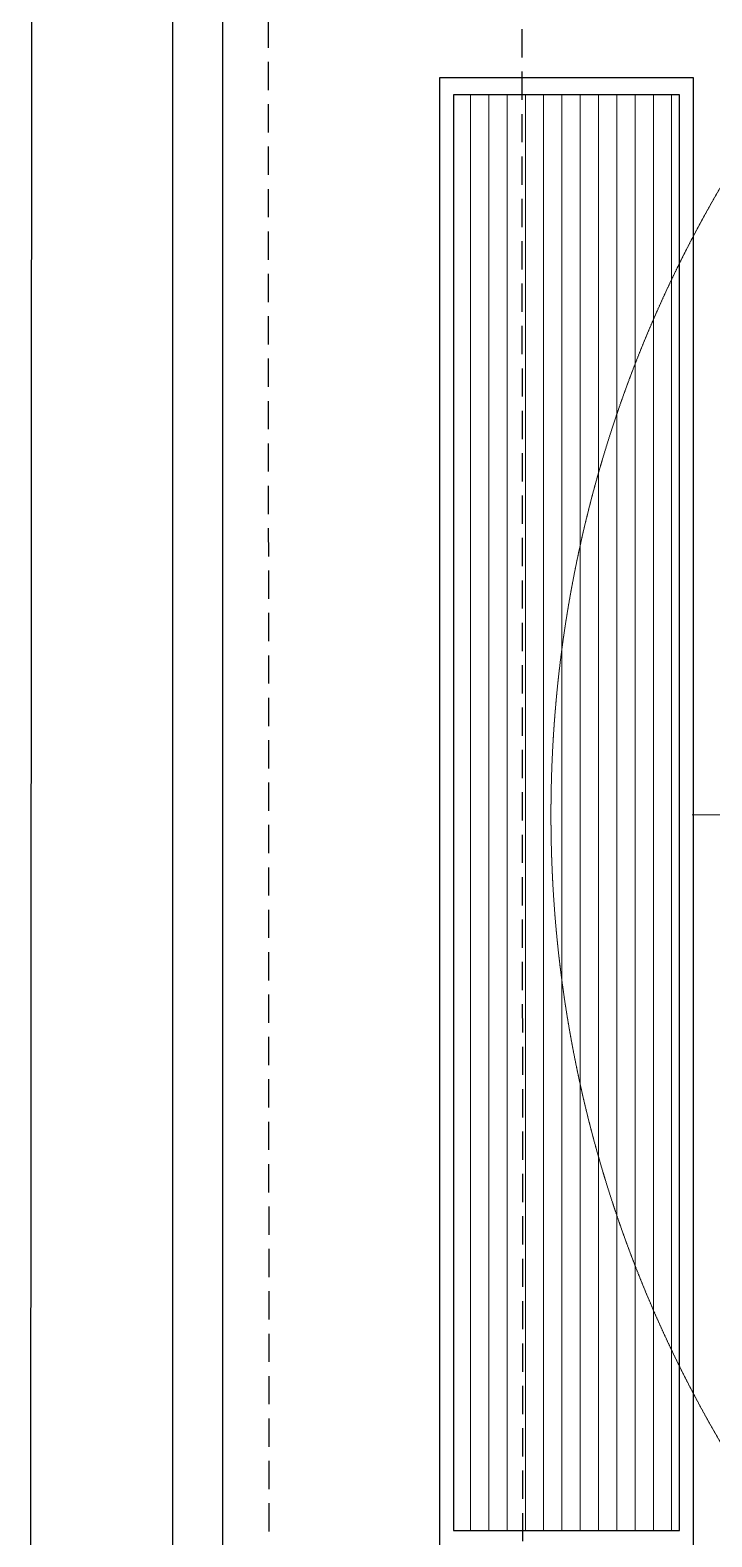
# Model space of a CAD drawing. Header units: millimetres. Extents: x 2822564 to 2991989, y -324396 to -253399.
# Drawn here: x 2860111 to 2861318, y -312256 to -309590 of the extents above; entities that cross this region are included whole.
import ezdxf

# ---------------------------------------------------------------- set-up
doc = ezdxf.new("R2010")
doc.units = ezdxf.units.MM
for name, pattern in [('12017_XPLAN_GROUND$0$HIDDEN', [0.375, 0.25, -0.125]), ('DASHDOT', [1, 0.5, -0.25, 0, -0.25]), ('HIDDEN', [0.375, 0.25, -0.125])]:
    doc.linetypes.add(name, pattern=pattern)
for name, color, linetype in [('AX', 1, 'DASHDOT'), ('Azbilt', 10, 'Continuous'), ('CANAL', 2, 'HIDDEN'), ('modular obj', 210, 'Continuous'), ('Runner', 30, 'Continuous')]:
    doc.layers.add(name, color=color, linetype=linetype)
doc.layers.add('Coustomiz Panel', color=160, linetype='Continuous', lineweight=15)
doc.layers.add('KATCHIN', color=253, linetype='12017_XPLAN_GROUND$0$HIDDEN', lineweight=5)

# ---------------------------------------------------------------- blocks, each defined once
blk = doc.blocks.new('1&5 - (+20)')
at = {"layer": 'Azbilt'}
blk.add_line((1589293.5, -480574.1), (1589334.2, -485612), dxfattribs=at)
blk = doc.blocks.new('Surgery Zone')
at = {"layer": 'KATCHIN', "color": 240, "ltscale": 1.1, "true_color": 0xed1f24}
blk.add_line((1610637.8, -562746.7, 0), (1612587.8, -562746.7, 0), dxfattribs=at)
at = {"layer": 'KATCHIN', "color": 85, "ltscale": 1.1, "true_color": 0x58ba48}
blk.add_circle((1610637.8, -562746.7, 0), 2200, dxfattribs=at)
blk = doc.blocks.new('Dariche Hava')
at = {"layer": 'Coustomiz Panel', "ltscale": 10}
h = blk.add_hatch(dxfattribs=at)
h.set_pattern_fill('ANSI31', color=3, scale=10.2, angle=45)
h.paths.add_polyline_path([(2099493.3, -346374.7), (2099093.3, -346374.7), (2099093.3, -348914.7), (2099493.3, -348914.7)])
at = {"layer": 'modular obj', "color": 240, "ltscale": 10, "true_color": 0xed1f24}
for points in [[(2099518.3, -346344.7), (2099068.3, -346344.7), (2099068.3, -348944.7), (2099518.3, -348944.7)], [(2099493.3, -346374.7), (2099093.3, -346374.7), (2099093.3, -348914.7), (2099493.3, -348914.7)]]:
    blk.add_lwpolyline(points, close=True, dxfattribs=at)

msp = doc.modelspace()

# ---------------------------------------------------------------- linework, layer by layer
at = {"layer": 'Runner', "ltscale": 10}
for p, q in [((2860362.9, -308131.9, 0), (2860362.9, -313824.8, 0)), ((2860451.9, -308131.9, 0), (2860451.9, -313824.8, 0))]:
    msp.add_line(p, q, dxfattribs=at)

# ---------------------------------------------------------------- block references
at = {"layer": 'Azbilt', "rotation": 359.5049173853201}
msp.add_blockref('1&5 - (+20)', (1275032.1, 185860.7), dxfattribs=at)

# ---------------------------------------------------------------- next in the draw order: block references
at = {"layer": 'AX', "rotation": 180}
msp.add_blockref('Surgery Zone', (4473871.2, -873725, 0), dxfattribs=at)

# ---------------------------------------------------------------- next in the draw order: linework, layer by layer
at = {"layer": 'CANAL', "ltscale": 200}
msp.add_lwpolyline([(2860531.9, -308596.2), (2860534.7, -314138.7), (2865659.4, -314136.1), (2865656.6, -308636.9), (2865206.6, -308637.1), (2865209.2, -313686.3), (2860984.5, -313688.5), (2860981.9, -308596)], close=True, dxfattribs=at)

# ---------------------------------------------------------------- next in the draw order: block references
at = {"layer": 'Coustomiz Panel', "rotation": 180}
msp.add_blockref('Dariche Hava', (4960354.1, -658619.2, 0), dxfattribs=at)

doc.saveas('drawing.dxf')
